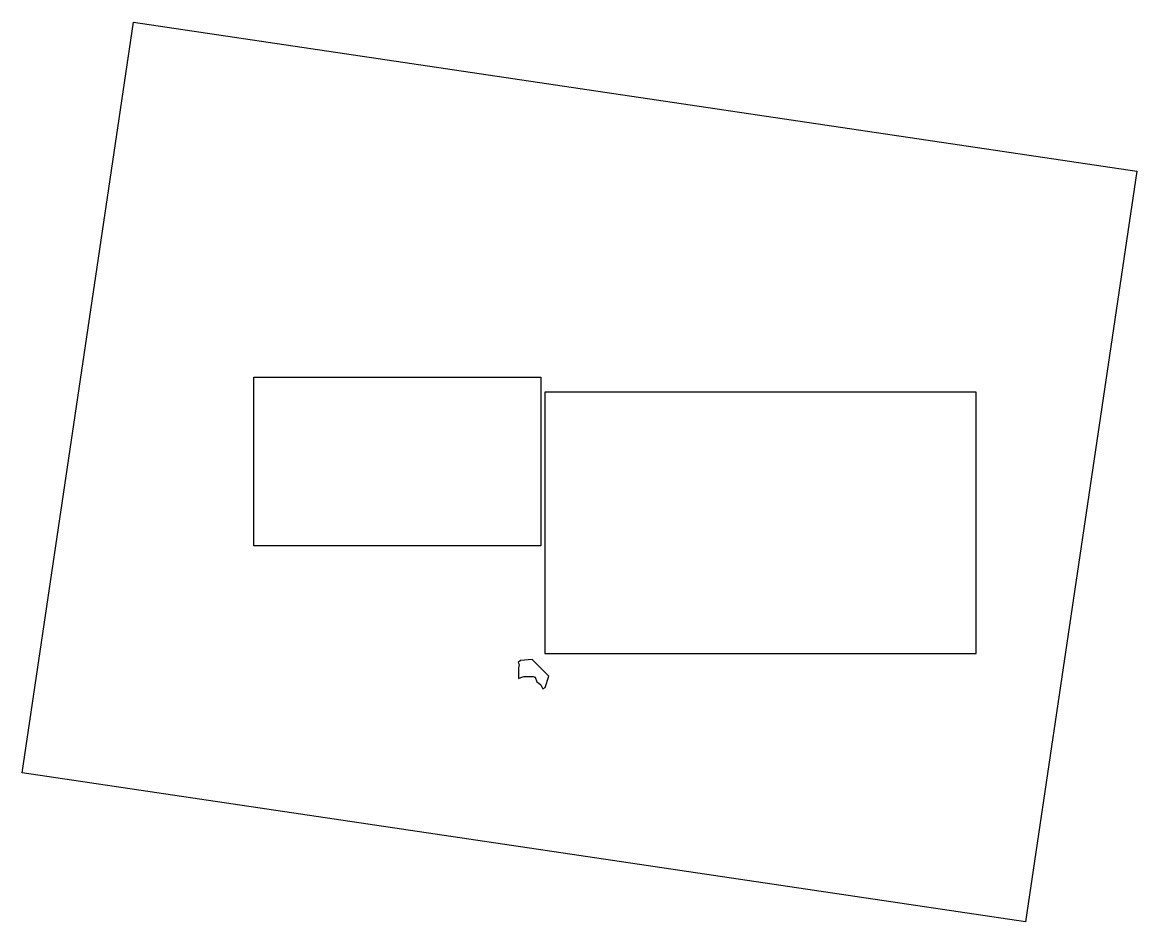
# Model space of a CAD drawing. Header units: millimetres. Extents: x -313 to 663, y -369 to 419.
import ezdxf

# ---------------------------------------------------------------- set-up
doc = ezdxf.new("R2010")
doc.units = ezdxf.units.MM
picture_1 = doc.add_image_def('image1.jpg', size_in_pixel=(4140, 3096))

msp = doc.modelspace()

# ---------------------------------------------------------------- linework, layer by layer
for points in [[(140.86, 108.18), (140.86, -39.73), (-110.49, -39.73), (-110.49, 108.18)], [(144.47, 95.08), (144.47, -134.04), (522.35, -134.04), (522.35, 95.08)]]:
    msp.add_lwpolyline(points, close=True)
msp.add_lwpolyline([(142.79, -165.04), (144.9, -163.85), (148.12, -153.84), (133.25, -139.25), (123.06, -139.98), (121.22, -141.81), (122.03, -143.59), (121.34, -146.45), (121.34, -155.78), (123.33, -154.97), (126.04, -154.16), (129.71, -154.16), (134.27, -154.16), (136.03, -154.75), (137.35, -158.72), (139.33, -159.96), (141.1, -161.36), (142.79, -165.04)])

# ---------------------------------------------------------------- pictures from other files: only their frames are drawn
image = msp.add_image(picture_1, insert=(-313.45, -238.47), size_in_units=(888.71, 664.6), rotation=-8.43858)
image.dxf.flags = 7

doc.saveas('drawing.dxf')
